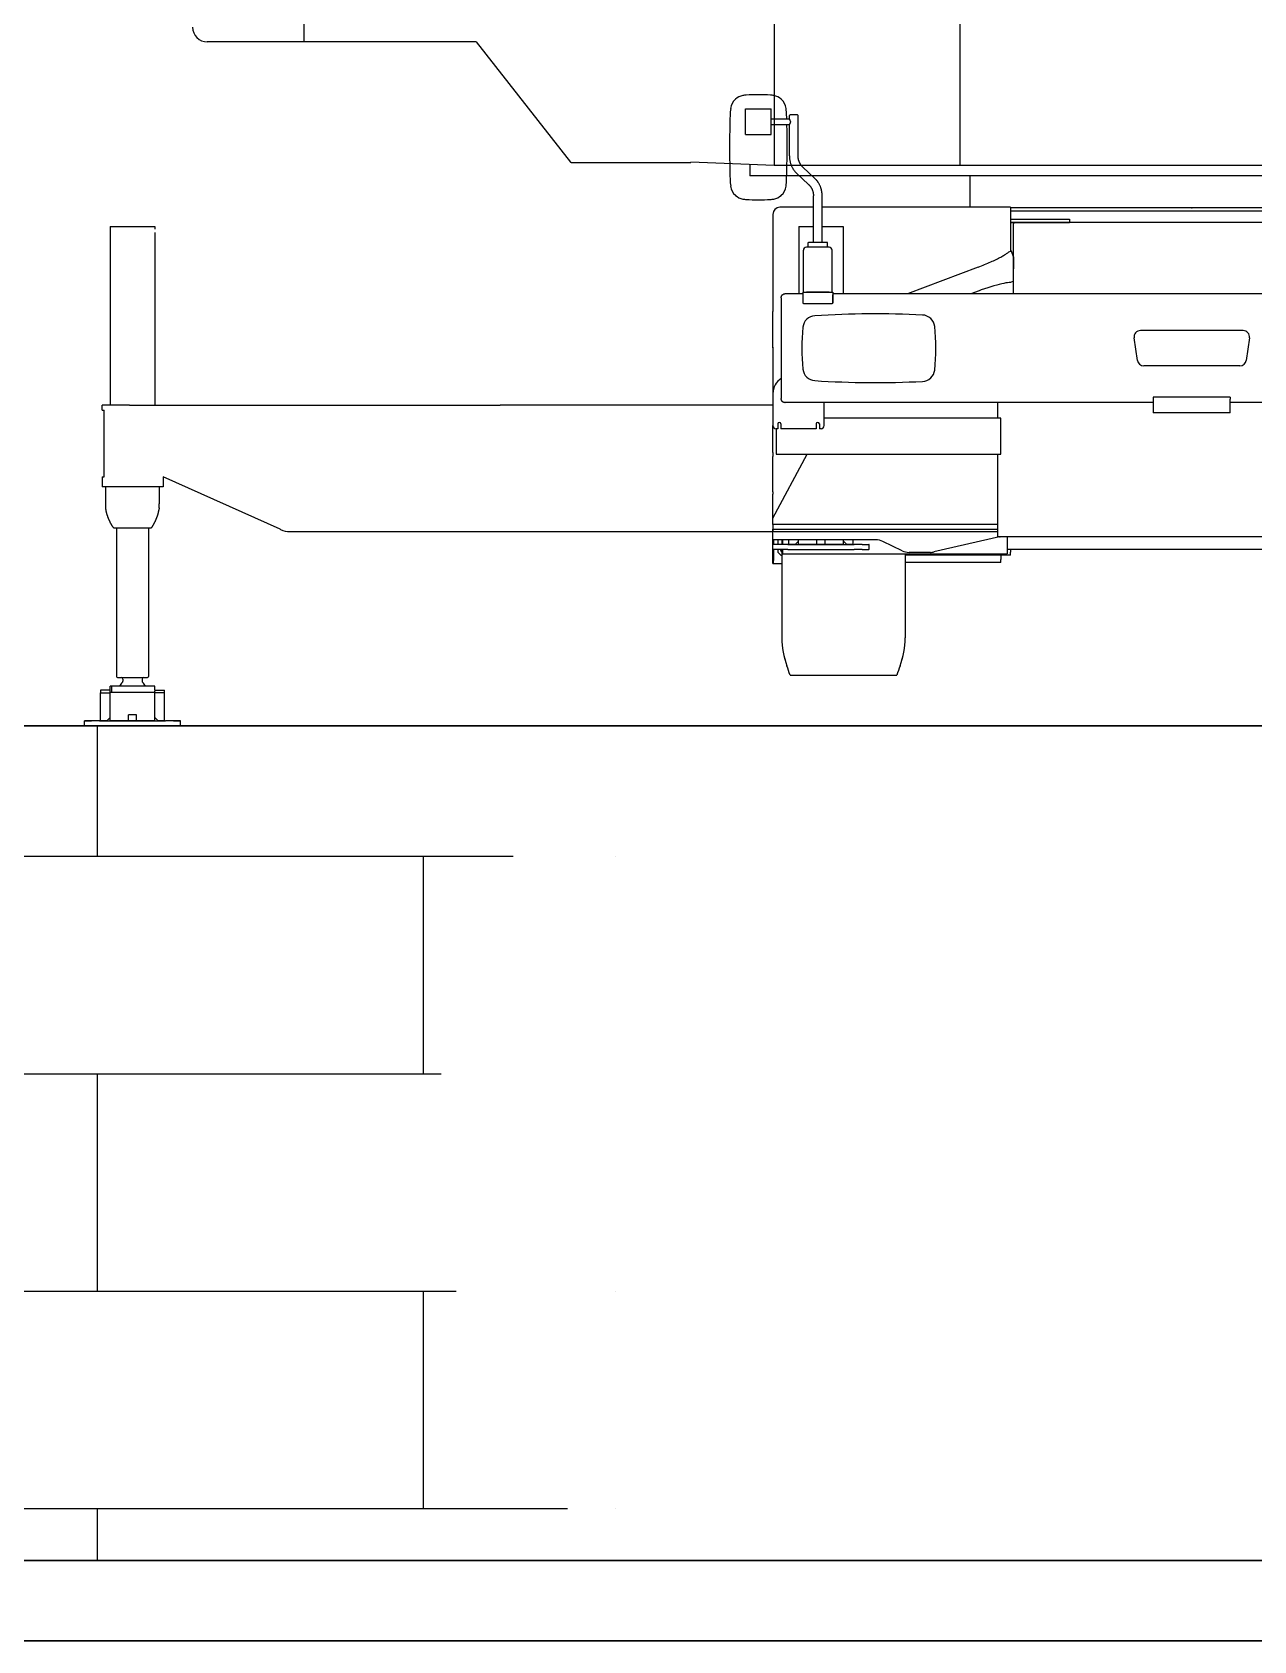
# Model space of a CAD drawing. Header units: millimetres. Extents: x -2078669 to -1085629, y -5987148 to 310365.
# Drawn here: x -1605156 to -1595641, y -3559525 to -3546997 of the extents above; entities that cross this region are included whole.
import ezdxf

# ---------------------------------------------------------------- set-up
doc = ezdxf.new("R2010")
doc.units = ezdxf.units.MM
doc.header["$LTSCALE"] = 500
doc.header["$PDSIZE"] = 300
doc.layers.add('D-BYP-STRA', color=1, linetype='Continuous', lineweight=25)
doc.layers.add('D-BYP-STRB', color=5, linetype='Continuous', lineweight=25)

# ---------------------------------------------------------------- blocks, each defined once
blk = doc.blocks.new('A$Cb352d05c')
at = {"layer": 'D-BYP-STRB'}
for p, q in [((683.4, 3050.3), (683.4, 2130.3)), ((2727.1, 2368.5), (2727.1, 1745.5)), ((2149.4, 2200.3), (2149.4, 1745.3)), ((1220.2, 2130.5), (383.1, 2130.5)), ((1220.2, 2130.5), (1514.6, 1756.3)), ((2059.8, 1842.5), (2059.8, 1922.5)), ((2059.8, 1922.5), (2139.8, 1922.5)), ((2139.8, 1842.5), (2139.8, 1922.5)), ((2139.8, 1891.4), (2196.4, 1891.4)), ((2139.8, 1873.6), (2196.4, 1873.6)), ((2196.4, 1775.7), (2196.4, 1873.6)), ((2223.6, 1775.7), (2223.6, 1901.5)), ((2059.8, 1842.5), (2139.8, 1842.5)), ((1516.5, 1755.4), (1889.6, 1755.4)), ((2149.4, 1745.3), (1889.4, 1755.7)), ((2073.1, 1748.4), (2073.1, 1713.5)), ((4210.1, 1713.5), (2073.1, 1713.5)), ((4297, 1745.3), (2149.4, 1745.3)), ((2256.5, 1686.5), (2219.9, 1720.6)), ((2275.1, 1706.4), (2238.5, 1740.5)), ((2759.6, 1615.5), (2759.6, 1713.5)), ((2271.4, 1615.5), (2167, 1615.5)), ((2271.4, 1506), (2271.4, 1651.3)), ((2298.6, 1506), (2298.6, 1651.3)), ((2885, 1615.5), (2298.6, 1615.5)), ((2885, 1615.5), (2885, 1510.5)), ((4015, 1613.5), (2885, 1613.5)), ((80.5, 1556), (116.7, 1556)), ((80.5, 1556), (80.5, 999.5)), ((116.7, 1556), (219.5, 1556)), ((2145, 1593.5), (2145, 1490.5)), ((2225.5, 1556), (2261.7, 1556)), ((2225.5, 1556), (2225.5, 1346)), ((2298.6, 1556), (2364.5, 1556)), ((4015, 1603.5), (2885, 1603.5)), ((2885, 1578.5), (3068.8, 1578.5)), ((2885, 1568.5), (3068.8, 1568.5)), ((3430, 1603.5), (2888.8, 1603.5)), ((3409.5, 1568.5), (2895, 1568.5)), ((2895, 1357.5), (2895, 1564)), ((3831.2, 1568.5), (3068.8, 1568.5)), ((219.5, 1537), (219.5, 999.5)), ((2285, 1506), (2256, 1506)), ((2314, 1506), (2285, 1506)), ((2364.5, 1537), (2364.5, 1346)), ((2885, 1510.5), (2885, 1477.6)), ((2145, 1490.5), (2145, 1396.7)), ((2240, 1361.5), (2240, 1481.5)), ((2320, 1491.5), (2250, 1491.5)), ((2330, 1361.5), (2330, 1481.5)), ((2894.8, 1461.1), (2895, 1423.4)), ((2784.4, 1429), (2564.3, 1346)), ((2145, 1396.7), (2145, 1290.5)), ((2787.6, 1355.5), (2761.8, 1346)), ((2171.1, 1333.3), (2171.1, 1197.5)), ((2227, 1346), (2183.1, 1346)), ((2238, 1351.5), (2238, 1317.3)), ((2250, 1351.5), (2320, 1351.5)), ((2320, 1351.5), (2250, 1351.5)), ((2320, 1351.5), (2250, 1351.5)), ((2250, 1315.4), (2320, 1315.4)), ((2332, 1351.5), (2332, 1317.3)), ((4568, 1346), (2332, 1346)), ((2332, 1317.3), (2332, 1342.5)), ((2145, 1178), (2145, 1290.5)), ((3280.5, 1138.6), (3270.3, 1208.6)), ((3609.9, 1231.5), (3290.1, 1231.5)), ((3629.7, 1208.6), (3619.5, 1138.6)), ((2145, 1179.7), (2145, 1139.5)), ((2171.1, 1197.3), (2171.1, 1019.7)), ((2145, 1126.5), (2145, 1035.6)), ((3599.7, 1121.5), (3300.3, 1121.5)), ((2145, 1035.5), (2145, 935.5)), ((2227, 1007), (2183.1, 1007)), ((3330, 1007), (2227, 1007)), ((2305, 935.5), (2305, 1007)), ((2845, 1007), (2845, 958.5)), ((3570, 1023.8), (3330, 1023.8)), ((3330, 1017.8), (3330, 974.9)), ((3570, 974.9), (3570, 1017.8)), ((4673, 1007), (3570, 1007)), ((141, 999.5), (55, 999.5)), ((62, 775.5), (62, 983.5)), ((141, 999.5), (1295, 999.5)), ((2145, 999.5), (1295, 999.5)), ((2855, 958.5), (2305, 958.5)), ((2855, 846.5), (2855, 958.5)), ((3570, 974.9), (3330, 974.9)), ((2145, 851.5), (2145, 935.4)), ((2155, 925.5), (2155, 846.5)), ((2280, 925.5), (2170, 925.5)), ((2145, 647.5), (2251.5, 846.5)), ((2145, 729.5), (2145, 829.5)), ((2155, 846.5), (2855, 846.5)), ((2845, 846.5), (2845, 589.5)), ((55.1, 775.5), (55.1, 754)), ((55.1, 775.5), (55.1, 754)), ((245.1, 775.5), (245.1, 754)), ((609.6, 612.5), (245.1, 775.5)), ((245.1, 775.5), (245.1, 754)), ((75.1, 745), (55.1, 745)), ((66.1, 745), (66.1, 692)), ((225.1, 745), (75.1, 745)), ((245.1, 745), (225.1, 745)), ((234.1, 692), (234.1, 745)), ((2145, 647.5), (2145, 721.5)), ((94, 617), (206.1, 617)), ((100, 617), (100, 154)), ((200, 617), (200, 154)), ((640.6, 605.5), (2145, 605.5)), ((2145, 627.5), (2145, 647.5)), ((2845, 627.5), (2145, 627.5)), ((2845, 627.5), (2145, 627.5)), ((2145, 612.5), (2845, 612.5)), ((2145, 579.5), (2145, 608.5)), ((2148, 605.5), (2845, 605.5)), ((2465.6, 579.5), (2145, 579.5)), ((2167.1, 565.5), (2146.3, 565.5)), ((2191.9, 565.5), (2167.1, 565.5)), ((2191.9, 565.5), (2398.1, 565.5)), ((2215, 565.5), (2195, 565.5)), ((2282.5, 565.5), (2225, 565.5)), ((2307.5, 565.5), (2282.5, 565.5)), ((2328.6, 565.5), (2307.5, 565.5)), ((2365, 565.5), (2328.6, 565.5)), ((2395, 565.5), (2375, 565.5)), ((2422.9, 565.5), (2398.1, 565.5)), ((2422.9, 565.5), (2443.7, 565.5)), ((2547.7, 545.4), (2487.3, 574.6)), ((2851.4, 588.8), (2647, 541.8)), ((2845, 589.5), (4037.4, 589.5)), ((2875, 589.5), (2875, 536.5)), ((2145, 515.5), (2145, 549.5)), ((2167.1, 549.5), (2146.3, 549.5)), ((2147, 549.5), (2147, 515.5)), ((2149, 505.5), (2173, 505.5)), ((2191.9, 549.5), (2167.1, 549.5)), ((2173, 549.5), (2173, 274.6)), ((2173, 541.4), (2173, 274.6)), ((2175, 536.5), (2875, 536.5)), ((2191.9, 549.5), (2398.1, 549.5)), ((2422.9, 549.5), (2398.1, 549.5)), ((2422.9, 549.5), (2443.7, 549.5)), ((2557, 536.5), (2557, 274.6)), ((2557, 536.5), (2557, 274.6)), ((2557, 536.5), (2557, 274.8)), ((2557, 536.5), (2557, 274.6)), ((2557, 531.4), (2557, 274.3)), ((2557, 531.4), (2557, 276.2)), ((2557, 531.4), (2557, 274.3)), ((2557, 531.4), (2557, 274.3)), ((2885, 531.4), (2557, 531.4)), ((2853.4, 508.5), (2557, 508.5)), ((2635.8, 540.5), (2569.4, 540.5)), ((2875, 550.1), (4025, 550.1)), ((103, 151), (191.2, 151)), ((2198.6, 158.5), (2531.4, 158.5)), ((80, 111.5), (50, 111.5)), ((50, 16), (50, 102.8)), ((50, 102.8), (80, 102.8)), ((50, 16), (50, 102.8)), ((80, 16), (80, 103.9)), ((80, 16), (80, 103.9)), ((80, 26), (80, 102.8)), ((80, 26), (80, 102.8)), ((220, 123.5), (84.4, 123.5)), ((220, 104), (84.4, 104)), ((215.6, 123.5), (190.6, 123.5)), ((220, 111.5), (250, 111.5)), ((220, 26), (220, 102.8)), ((250, 102.8), (220, 102.8)), ((250, 16), (250, 102.8)), ((250, 16), (250, 102.8)), ((80, 16), (80, 56.1)), ((80, 26), (80, 56.1)), ((220, 26), (220, 56.1)), ((22.1, 16), (1.3, 16)), ((1.3, 16), (22.1, 16)), ((22.1, 0), (1.3, 0)), ((1.3, 0), (22.1, 0)), ((1.3, 0), (22.1, 0)), ((46.9, 16), (22.1, 16)), ((46.9, 16), (22.1, 16)), ((46.9, 0), (22.1, 0)), ((46.9, 0), (22.1, 0)), ((46.9, 16), (253.1, 16)), ((46.9, 16), (253.1, 16)), ((46.9, 0), (253.1, 0)), ((46.9, 0), (253.1, 0)), ((70, 16), (50, 16)), ((70, 16), (50, 16)), ((137.5, 16), (80, 16)), ((137.5, 16), (80, 16)), ((162.5, 35), (137.5, 35)), ((162.5, 35), (137.5, 35)), ((162.5, 16), (137.5, 16)), ((162.5, 16), (137.5, 16)), ((183.6, 16), (162.5, 16)), ((183.6, 16), (162.5, 16)), ((220, 16), (183.6, 16)), ((220, 16), (183.6, 16)), ((250, 16), (230, 16)), ((250, 16), (230, 16)), ((277.9, 16), (253.1, 16)), ((277.9, 16), (253.1, 16)), ((277.9, 0), (253.1, 0)), ((277.9, 0), (253.1, 0)), ((277.9, 16), (298.7, 16)), ((298.7, 16), (277.9, 16)), ((277.9, 0), (298.7, 0)), ((298.7, 0), (277.9, 0))]:
    blk.add_line(p, q, dxfattribs=at)
at = {"layer": 'D-BYP-STRB', "ltscale": 0.002866}
blk.add_line((2028.3, 1952.2), (2028.4, 1952.3), dxfattribs=at)
at = {"layer": 'D-BYP-STRB', "ltscale": 0.252499}
blk.add_line((2196.4, 1891.4), (2196.4, 1901.5), dxfattribs=at)
at = {"layer": 'D-BYP-STRB', "ltscale": 0.290002}
blk.add_line((2210, 1903.5), (2198.4, 1903.5), dxfattribs=at)
at = {"layer": 'D-BYP-STRB', "ltscale": 0.289999}
blk.add_line((2221.6, 1903.5), (2210, 1903.5), dxfattribs=at)
at = {"layer": 'D-BYP-STRB', "ltscale": 0.002841}
blk.add_line((2028.3, 1652.8), (2028.4, 1652.7), dxfattribs=at)
at = {"layer": 'D-BYP-STRB', "ltscale": 0.002858}
blk.add_line((2171.2, 1652.7), (2171.3, 1652.8), dxfattribs=at)
at = {"layer": 'D-BYP-STRB', "ltscale": 3.4e-05}
blk.add_line((2840, 1615.5), (2840, 1615.5), dxfattribs=at)
at = {"layer": 'D-BYP-STRB', "ltscale": 0.225}
for p, q in [((219.5, 1556), (219.5, 1547)), ((2364.5, 1556), (2364.5, 1547)), ((55.1, 754), (55.1, 745)), ((245.1, 754), (245.1, 745))]:
    blk.add_line(p, q, dxfattribs=at)
at = {"layer": 'D-BYP-STRB', "ltscale": 0.243002}
blk.add_line((2261.7, 1556), (2271.4, 1556), dxfattribs=at)
at = {"layer": 'D-BYP-STRB', "ltscale": 0.008569}
blk.add_line((2885.3, 1568.5), (2885, 1568.5), dxfattribs=at)
at = {"layer": 'D-BYP-STRB', "ltscale": 0.241457}
blk.add_line((2895, 1568.5), (2885.3, 1568.5), dxfattribs=at)
at = {"layer": 'D-BYP-STRB', "ltscale": 0.100021}
blk.add_line((2895, 1568.5), (2895, 1564.5), dxfattribs=at)
at = {"layer": 'D-BYP-STRB', "ltscale": 0.011261}
blk.add_line((2895, 1564.5), (2895, 1564), dxfattribs=at)
at = {"layer": 'D-BYP-STRB', "ltscale": 0.25}
for p, q in [((3068.8, 1578.5), (3068.8, 1568.5)), ((2240, 1351.5), (2240, 1361.5)), ((2330, 1351.5), (2330, 1361.5)), ((2240, 1351.5), (2250, 1351.5)), ((2240, 1351.5), (2250, 1351.5)), ((2320, 1351.5), (2330, 1351.5)), ((2320, 1351.5), (2330, 1351.5)), ((2365, 565.5), (2365, 575.5)), ((2145, 505.5), (2145, 515.5)), ((2147, 505.5), (2147, 515.5)), ((2855, 508.5), (2855, 518.5)), ((2885, 531.4), (2885, 541.4)), ((220, 16), (220, 26)), ((220, 16), (220, 26))]:
    blk.add_line(p, q, dxfattribs=at)
at = {"layer": 'D-BYP-STRB', "ltscale": 0.3375}
for p, q in [((2255, 1491.5), (2255, 1505)), ((2315, 1491.5), (2315, 1505))]:
    blk.add_line(p, q, dxfattribs=at)
at = {"layer": 'D-BYP-STRB', "ltscale": 0.249596}
blk.add_line((2888.2, 1478.7), (2878.8, 1475.3), dxfattribs=at)
at = {"layer": 'D-BYP-STRB', "ltscale": 0.469077}
blk.add_line((2894.8, 1461.1), (2888.2, 1478.7), dxfattribs=at)
at = {"layer": 'D-BYP-STRB', "ltscale": 0.001913}
blk.add_line((2894.9, 1432.4), (2895, 1432.3), dxfattribs=at)
at = {"layer": 'D-BYP-STRB', "ltscale": 0.254144}
blk.add_line((2895, 1385.1), (2885.4, 1381.7), dxfattribs=at)
at = {"layer": 'D-BYP-STRB', "ltscale": 0.197272}
blk.add_line((2895, 1349.6), (2895, 1357.5), dxfattribs=at)
at = {"layer": 'D-BYP-STRB', "ltscale": 0.274997}
blk.add_line((2238, 1346), (2227, 1346), dxfattribs=at)
at = {"layer": 'D-BYP-STRB', "ltscale": 0.3}
for p, q in [((2238, 1351.5), (2250, 1351.5)), ((2320, 1351.5), (2332, 1351.5)), ((2145, 851.5), (2145, 839.5)), ((220, 111.5), (220, 123.5))]:
    blk.add_line(p, q, dxfattribs=at)
at = {"layer": 'D-BYP-STRB', "ltscale": 0.090649}
blk.add_line((2895, 1346), (2895, 1349.6), dxfattribs=at)
at = {"layer": 'D-BYP-STRB', "ltscale": 0.090646}
blk.add_line((2895, 1346), (2895, 1349.6), dxfattribs=at)
at = {"layer": 'D-BYP-STRB', "ltscale": 0.325}
blk.add_line((2145, 1139.5), (2145, 1126.5), dxfattribs=at)
at = {"layer": 'D-BYP-STRB', "ltscale": 0.037915}
blk.add_line((2305, 1005.5), (2305, 1007), dxfattribs=at)
at = {"layer": 'D-BYP-STRB', "ltscale": 0.15}
for p, q in [((3330, 1023.8), (3330, 1017.8)), ((3570, 1023.8), (3570, 1017.8))]:
    blk.add_line(p, q, dxfattribs=at)
at = {"layer": 'D-BYP-STRB', "ltscale": 0.032132}
blk.add_line((3570, 1020.8), (3570, 1019.5), dxfattribs=at)
at = {"layer": 'D-BYP-STRB', "ltscale": 0.4}
for p, q in [((55, 983.5), (55, 999.5)), ((2145, 549.5), (2145, 565.5)), ((2445, 549.5), (2445, 565.5)), ((0, 0), (0, 16)), ((0, 0), (0, 16)), ((0, 0), (0, 16)), ((300, 0), (300, 16)), ((300, 0), (300, 16))]:
    blk.add_line(p, q, dxfattribs=at)
at = {"layer": 'D-BYP-STRB', "ltscale": 0.175}
blk.add_line((55, 983.5), (62, 983.5), dxfattribs=at)
at = {"layer": 'D-BYP-STRB', "ltscale": 0.125}
for p, q in [((2160, 925.5), (2155, 925.5)), ((2295, 925.5), (2290, 925.5))]:
    blk.add_line(p, q, dxfattribs=at)
at = {"layer": 'D-BYP-STRB', "ltscale": 0.375}
for p, q in [((2160, 940.5), (2160, 925.5)), ((2170, 940.5), (2170, 925.5)), ((2280, 940.5), (2280, 925.5)), ((2290, 940.5), (2290, 925.5)), ((2145, 627.5), (2145, 612.5))]:
    blk.add_line(p, q, dxfattribs=at)
at = {"layer": 'D-BYP-STRB', "ltscale": 0.249994}
blk.add_line((2145, 829.5), (2145, 839.5), dxfattribs=at)
at = {"layer": 'D-BYP-STRB', "ltscale": 0.172931}
blk.add_line((55.1, 775.5), (62, 775.5), dxfattribs=at)
at = {"layer": 'D-BYP-STRB', "ltscale": 0.2}
blk.add_line((2145, 729.5), (2145, 721.5), dxfattribs=at)
at = {"layer": 'D-BYP-STRB', "ltscale": 0.01438}
blk.add_line((66.1, 692), (66.7, 692), dxfattribs=at)
at = {"layer": 'D-BYP-STRB', "ltscale": 0.00661}
for p, q in [((66.7, 692), (66.9, 692)), ((233.2, 692), (233.5, 692))]:
    blk.add_line(p, q, dxfattribs=at)
at = {"layer": 'D-BYP-STRB', "ltscale": 0.324512}
for p, q in [((66.9, 679), (66.9, 692)), ((233.2, 679), (233.2, 692))]:
    blk.add_line(p, q, dxfattribs=at)
at = {"layer": 'D-BYP-STRB', "ltscale": 0.014374}
blk.add_line((233.5, 692), (234.1, 692), dxfattribs=at)
at = {"layer": 'D-BYP-STRB', "ltscale": 0.044635}
blk.add_line((609.6, 612.5), (611.3, 611.8), dxfattribs=at)
at = {"layer": 'D-BYP-STRB', "ltscale": 0.1}
for p, q in [((2145, 608.5), (2145, 612.5)), ((2225, 575.5), (2225, 579.5)), ((2365, 575.5), (2365, 579.5))]:
    blk.add_line(p, q, dxfattribs=at)
at = {"layer": 'D-BYP-STRB', "ltscale": 0.106066}
blk.add_line((2145, 608.5), (2148, 605.5), dxfattribs=at)
at = {"layer": 'D-BYP-STRB', "ltscale": 0.349963}
blk.add_line((2145, 565.5), (2145, 579.5), dxfattribs=at)
at = {"layer": 'D-BYP-STRB', "ltscale": 0.031985}
for p, q in [((2146.3, 565.5), (2145, 565.5)), ((2445, 565.5), (2443.7, 565.5)), ((2146.3, 549.5), (2145, 549.5)), ((2445, 549.5), (2443.7, 549.5))]:
    blk.add_line(p, q, dxfattribs=at)
at = {"layer": 'D-BYP-STRB', "ltscale": 0.35}
for p, q in [((2147, 579.5), (2147, 565.5)), ((2173, 579.5), (2173, 565.5)), ((2173, 579.5), (2173, 565.5)), ((2175, 579.5), (2175, 565.5)), ((2195, 565.5), (2195, 579.5)), ((2225, 565.5), (2225, 579.5)), ((2282.5, 565.5), (2282.5, 579.5)), ((2307.5, 565.5), (2307.5, 579.5)), ((2395, 565.5), (2395, 579.5))]:
    blk.add_line(p, q, dxfattribs=at)
at = {"layer": 'D-BYP-STRB', "ltscale": 0.350006}
blk.add_line((2160, 579.5), (2160, 565.5), dxfattribs=at)
at = {"layer": 'D-BYP-STRB', "ltscale": 0.353553}
for p, q in [((2225, 575.5), (2215, 565.5)), ((2365, 575.5), (2375, 565.5)), ((2170, 531.4), (2160, 541.4)), ((80, 26), (70, 16)), ((80, 26), (70, 16)), ((220, 26), (230, 16)), ((220, 26), (230, 16))]:
    blk.add_line(p, q, dxfattribs=at)
at = {"layer": 'D-BYP-STRB', "ltscale": 0.05}
for p, q in [((2145, 505.5), (2147, 505.5)), ((2147, 505.5), (2149, 505.5))]:
    blk.add_line(p, q, dxfattribs=at)
at = {"layer": 'D-BYP-STRB', "ltscale": 0.2021}
blk.add_line((2160, 549.5), (2160, 541.4), dxfattribs=at)
at = {"layer": 'D-BYP-STRB', "ltscale": 0.077136}
blk.add_line((2170, 546.4), (2170, 549.5), dxfattribs=at)
at = {"layer": 'D-BYP-STRB', "ltscale": 0.074994}
blk.add_line((2170, 531.4), (2173, 531.4), dxfattribs=at)
at = {"layer": 'D-BYP-STRB', "ltscale": 0.202637}
blk.add_line((2173, 549.5), (2173, 541.4), dxfattribs=at)
at = {"layer": 'D-BYP-STRB', "ltscale": 0.324988}
blk.add_line((2175, 549.5), (2175, 536.5), dxfattribs=at)
at = {"layer": 'D-BYP-STRB', "ltscale": 0.039999}
blk.add_line((2855, 508.5), (2853.4, 508.5), dxfattribs=at)
at = {"layer": 'D-BYP-STRB', "ltscale": 0.322827}
blk.add_line((2855, 531.4), (2855, 518.5), dxfattribs=at)
at = {"layer": 'D-BYP-STRB', "ltscale": 0.217126}
blk.add_line((2885, 550.1), (2885, 541.4), dxfattribs=at)
at = {"layer": 'D-BYP-STRB', "ltscale": 0.027814}
blk.add_line((2557, 275.4), (2557, 274.3), dxfattribs=at)
at = {"layer": 'D-BYP-STRB', "ltscale": 0.143842}
blk.add_line((191.2, 151), (197, 151), dxfattribs=at)
at = {"layer": 'D-BYP-STRB', "ltscale": 0.079956}
for p, q in [((50, 111.5), (50, 108.3)), ((50, 111.5), (50, 108.3)), ((80, 108.3), (80, 111.5)), ((220, 111.5), (220, 108.3)), ((250, 108.3), (250, 111.5)), ((250, 108.3), (250, 111.5))]:
    blk.add_line(p, q, dxfattribs=at)
at = {"layer": 'D-BYP-STRB', "ltscale": 0.42099}
for p, q in [((66.8, 111.5), (50, 111.5)), ((50, 102.8), (66.8, 102.8)), ((233.2, 111.5), (250, 111.5)), ((250, 102.8), (233.2, 102.8))]:
    blk.add_line(p, q, dxfattribs=at)
at = {"layer": 'D-BYP-STRB', "ltscale": 0.137683}
for p, q in [((50, 108.3), (50, 102.8)), ((50, 108.3), (50, 102.8)), ((80, 102.8), (80, 108.3)), ((220, 102.8), (220, 108.3)), ((250, 102.8), (250, 108.3)), ((250, 102.8), (250, 108.3))]:
    blk.add_line(p, q, dxfattribs=at)
at = {"layer": 'D-BYP-STRB', "ltscale": 0.101306}
for p, q in [((84.1, 123.5), (80, 123.5)), ((84.1, 104), (80, 104))]:
    blk.add_line(p, q, dxfattribs=at)
at = {"layer": 'D-BYP-STRB', "ltscale": 0.4875}
for p, q in [((80, 104), (80, 123.5)), ((84.1, 123.5), (84.1, 104)), ((84.4, 123.5), (84.4, 104))]:
    blk.add_line(p, q, dxfattribs=at)
at = {"layer": 'D-BYP-STRB', "ltscale": 0.003539}
for p, q in [((80.1, 104), (80, 103.9)), ((80.1, 104), (80, 103.9)), ((80.1, 104), (80, 103.9)), ((219.9, 104), (220, 103.9))]:
    blk.add_line(p, q, dxfattribs=at)
at = {"layer": 'D-BYP-STRB', "ltscale": 0.189996}
for p, q in [((90.2, 123.5), (82.6, 123.5)), ((100.9, 123.5), (93.3, 123.5)), ((178.1, 123.5), (170.5, 123.5)), ((217.4, 123.5), (209.8, 123.5))]:
    blk.add_line(p, q, dxfattribs=at)
at = {"layer": 'D-BYP-STRB', "ltscale": 0.229968}
blk.add_line((93.3, 123.5), (84.1, 123.5), dxfattribs=at)
at = {"layer": 'D-BYP-STRB', "ltscale": 0.008551}
blk.add_line((84.1, 104), (84.4, 104), dxfattribs=at)
at = {"layer": 'D-BYP-STRB', "ltscale": 0.10556}
blk.add_line((94.5, 123.5), (90.2, 123.5), dxfattribs=at)
at = {"layer": 'D-BYP-STRB', "ltscale": 0.190002}
for p, q in [((108.5, 123.5), (100.9, 123.5)), ((170.5, 123.5), (162.9, 123.5)), ((209.8, 123.5), (202.2, 123.5))]:
    blk.add_line(p, q, dxfattribs=at)
at = {"layer": 'D-BYP-STRB', "ltscale": 0.045105}
blk.add_line((110.3, 123.5), (108.5, 123.5), dxfattribs=at)
at = {"layer": 'D-BYP-STRB', "ltscale": 0.00697}
blk.add_line((109.4, 123.5), (109.2, 123.5), dxfattribs=at)
at = {"layer": 'D-BYP-STRB', "ltscale": 0.157324}
for p, q in [((120, 146), (120, 139.7)), ((180, 146), (180, 139.7))]:
    blk.add_line(p, q, dxfattribs=at)
at = {"layer": 'D-BYP-STRB', "ltscale": 0.031982}
for p, q in [((1.3, 16), (0, 16)), ((1.3, 16), (0, 16)), ((1.3, 0), (0, 0)), ((1.3, 0), (0, 0)), ((1.3, 0), (0, 0)), ((300, 16), (298.7, 16)), ((300, 16), (298.7, 16)), ((300, 0), (298.7, 0)), ((300, 0), (298.7, 0))]:
    blk.add_line(p, q, dxfattribs=at)
at = {"layer": 'D-BYP-STRB', "ltscale": 0.475}
for p, q in [((137.5, 16), (137.5, 35)), ((137.5, 16), (137.5, 35)), ((162.5, 16), (162.5, 35)), ((162.5, 16), (162.5, 35))]:
    blk.add_line(p, q, dxfattribs=at)
at = {"layer": 'D-BYP-STRB'}
for points in [[(2199.7, 1882.5), (2199.7, 1882.9), (2199.7, 1883.4), (2199.6, 1883.8), (2199.6, 1884.2), (2199.5, 1884.7), (2199.4, 1885.1), (2199.3, 1885.5), (2199.2, 1885.9), (2199.1, 1886.2), (2198.9, 1886.6), (2198.8, 1887), (2198.6, 1887.3), (2198.5, 1887.7), (2198.3, 1888), (2198.2, 1888.3), (2198, 1888.6), (2197.9, 1888.9), (2197.7, 1889.2), (2197.6, 1889.5), (2197.5, 1889.7), (2197.3, 1889.9), (2197.2, 1890.2), (2197.1, 1890.4), (2196.9, 1890.6), (2196.8, 1890.7), (2196.7, 1890.9), (2196.7, 1891), (2196.6, 1891.1), (2196.5, 1891.2), (2196.5, 1891.3), (2196.4, 1891.4), (2196.4, 1891.4), (2196.4, 1891.4)], [(2199.7, 1882.5), (2199.7, 1882.1), (2199.7, 1881.6), (2199.6, 1881.2), (2199.6, 1880.8), (2199.5, 1880.3), (2199.4, 1879.9), (2199.3, 1879.5), (2199.2, 1879.1), (2199.1, 1878.8), (2198.9, 1878.4), (2198.8, 1878), (2198.6, 1877.7), (2198.5, 1877.3), (2198.3, 1877), (2198.2, 1876.7), (2198, 1876.4), (2197.9, 1876.1), (2197.7, 1875.8), (2197.6, 1875.5), (2197.5, 1875.3), (2197.3, 1875.1), (2197.2, 1874.8), (2197.1, 1874.6), (2196.9, 1874.4), (2196.8, 1874.3), (2196.7, 1874.1), (2196.7, 1874), (2196.6, 1873.9), (2196.5, 1873.8), (2196.5, 1873.7), (2196.4, 1873.6), (2196.4, 1873.6), (2196.4, 1873.6)], [(2196.4, 1775.7), (2196.5, 1772.1), (2196.7, 1768.6), (2197.1, 1765.1), (2197.4, 1763.4), (2197.7, 1761.7), (2198, 1759.9), (2198.4, 1758.2), (2198.8, 1756.5), (2199.3, 1754.8), (2199.8, 1753.2), (2200.3, 1751.5), (2200.9, 1749.8), (2201.5, 1748.2), (2202.1, 1746.6), (2202.8, 1745), (2203.5, 1743.4), (2204.2, 1741.8), (2205, 1740.3), (2205.8, 1738.8), (2206.7, 1737.3), (2207.6, 1735.8), (2208.5, 1734.3), (2209.4, 1732.9), (2210.4, 1731.5), (2211.4, 1730.1), (2212.5, 1728.8), (2213.5, 1727.4), (2214.6, 1726.1), (2215.8, 1724.8), (2216.9, 1723.6), (2218.1, 1722.4), (2219.9, 1720.6)], [(2238.5, 1740.5), (2237.8, 1741.2), (2237.1, 1741.8), (2236.5, 1742.5), (2235.8, 1743.2), (2235.2, 1743.9), (2234.6, 1744.7), (2234, 1745.4), (2233.4, 1746.2), (2232.8, 1746.9), (2232.3, 1747.6), (2231.9, 1748.3), (2231.4, 1749), (2230.9, 1749.7), (2230.5, 1750.5), (2230.1, 1751.2), (2229.6, 1751.9), (2229.2, 1752.7), (2228.8, 1753.6), (2228.4, 1754.5), (2227.9, 1755.3), (2227.5, 1756.2), (2227.2, 1757.2), (2226.8, 1758.1), (2226.5, 1759), (2226.1, 1759.9), (2225.8, 1760.9), (2225.6, 1761.8), (2225.3, 1762.8), (2225, 1763.8), (2224.8, 1764.7), (2224.6, 1765.7), (2224.4, 1766.7), (2224.3, 1767.7), (2224.1, 1768.7), (2224, 1769.7), (2223.9, 1770.7), (2223.8, 1771.7), (2223.7, 1772.7), (2223.7, 1773.7), (2223.6, 1774.7), (2223.6, 1775.7)], [(2298.6, 1651.3), (2298.5, 1654.9), (2298.3, 1658.4), (2297.9, 1661.9), (2297.6, 1663.6), (2297.3, 1665.3), (2297, 1667.1), (2296.6, 1668.8), (2296.2, 1670.5), (2295.7, 1672.2), (2295.3, 1673.8), (2294.7, 1675.5), (2294.2, 1677.1), (2293.6, 1678.8), (2292.9, 1680.4), (2292.2, 1682), (2291.5, 1683.6), (2290.8, 1685.2), (2290, 1686.7), (2289.2, 1688.2), (2288.3, 1689.7), (2287.4, 1691.2), (2286.5, 1692.7), (2285.6, 1694.1), (2284.6, 1695.5), (2283.6, 1696.9), (2282.5, 1698.2), (2281.5, 1699.6), (2280.4, 1700.9), (2279.2, 1702.2), (2278.1, 1703.4), (2276.9, 1704.6), (2275.1, 1706.4)], [(2256.5, 1686.5), (2257.3, 1685.7), (2258, 1685), (2258.8, 1684.2), (2259.5, 1683.4), (2260.2, 1682.6), (2260.9, 1681.8), (2261.5, 1680.9), (2262.2, 1680.1), (2262.8, 1679.3), (2263.4, 1678.3), (2264.1, 1677.3), (2264.7, 1676.2), (2265.3, 1675.2), (2265.9, 1674.1), (2266.4, 1673), (2267, 1671.9), (2267.5, 1670.8), (2267.9, 1669.6), (2268.4, 1668.5), (2268.8, 1667.3), (2269.2, 1666.1), (2269.5, 1664.9), (2269.8, 1663.7), (2270.1, 1662.5), (2270.4, 1661.3), (2270.6, 1660.1), (2270.8, 1658.8), (2271, 1657.6), (2271.1, 1656.3), (2271.3, 1655.1), (2271.3, 1653.8), (2271.4, 1652.6), (2271.4, 1651.3)], [(2255, 1505), (2255, 1505.3), (2255.1, 1505.5), (2255.3, 1505.7), (2255.5, 1505.9), (2255.7, 1505.9), (2256, 1506)], [(2784.4, 1429), (2789.6, 1430.9), (2794.7, 1432.9), (2799.8, 1434.9), (2804.8, 1437), (2809.7, 1439), (2814.5, 1441.1), (2819.2, 1443.1), (2823.9, 1445.2), (2828.3, 1447.2), (2832.7, 1449.2), (2836.8, 1451.2), (2840.9, 1453.1), (2844.7, 1455), (2848.4, 1456.9), (2851.9, 1458.7), (2855.2, 1460.5), (2858.3, 1462.2), (2861.3, 1463.9), (2864, 1465.5), (2866.6, 1467), (2869, 1468.5), (2871.2, 1469.9), (2873.3, 1471.3), (2875.2, 1472.6), (2876.8, 1473.8), (2878.4, 1475), (2878.8, 1475.3)], [(2885.4, 1381.7), (2881.3, 1381.2), (2876.5, 1380.6), (2871, 1379.7), (2864.8, 1378.5), (2858, 1377), (2850.5, 1375.2), (2842.4, 1373.1), (2833.6, 1370.6), (2824.4, 1367.9), (2814.7, 1364.8), (2804.7, 1361.5), (2794.4, 1357.9), (2787.6, 1355.5)], [(2171.1, 1333.3), (2171.1, 1333.6), (2171.1, 1333.8), (2171.1, 1334), (2171.1, 1334.2), (2171.1, 1334.4), (2171.1, 1334.5), (2171.1, 1334.7), (2171.1, 1334.9), (2171.2, 1335.1), (2171.2, 1335.3), (2171.2, 1335.5), (2171.3, 1335.8), (2171.3, 1336.1), (2171.4, 1336.4), (2171.5, 1336.8), (2171.5, 1337.1), (2171.6, 1337.3), (2171.7, 1337.5), (2171.7, 1337.7), (2171.8, 1337.9), (2171.9, 1338.1), (2171.9, 1338.3), (2172, 1338.5), (2172.1, 1338.7), (2172.2, 1338.9), (2172.2, 1339.1), (2172.3, 1339.3), (2172.4, 1339.5), (2172.5, 1339.6), (2172.6, 1339.8), (2172.7, 1340), (2172.8, 1340.2), (2172.9, 1340.4), (2173, 1340.6), (2173.1, 1340.8), (2173.3, 1341), (2173.4, 1341.1), (2173.5, 1341.3), (2173.6, 1341.5), (2173.8, 1341.7), (2173.9, 1341.9), (2174.1, 1342), (2174.2, 1342.2), (2174.3, 1342.4), (2174.5, 1342.5), (2174.7, 1342.7), (2174.8, 1342.9), (2175, 1343), (2175.2, 1343.2), (2175.3, 1343.3), (2175.5, 1343.5), (2175.7, 1343.6), (2175.9, 1343.8), (2176.1, 1343.9), (2176.3, 1344.1), (2176.5, 1344.2), (2176.7, 1344.3), (2176.9, 1344.5), (2177.1, 1344.6), (2177.3, 1344.7), (2177.5, 1344.8), (2177.7, 1344.9), (2177.9, 1345), (2178.2, 1345.1), (2178.4, 1345.2), (2178.6, 1345.3), (2178.9, 1345.4), (2179.1, 1345.5), (2179.3, 1345.6), (2179.6, 1345.6), (2179.8, 1345.7), (2180.1, 1345.7), (2180.3, 1345.8), (2180.6, 1345.8), (2180.8, 1345.9), (2181.1, 1345.9), (2181.4, 1345.9), (2181.6, 1346), (2181.9, 1346), (2182.1, 1346)], [(2238, 1317.3), (2238, 1317.2), (2238.1, 1317.1), (2238.4, 1316.8), (2239, 1316.5), (2240.1, 1316.2), (2241.8, 1315.9), (2244.2, 1315.6), (2247.2, 1315.4), (2250, 1315.4)], [(2320, 1315.4), (2321.7, 1315.4), (2323.4, 1315.5), (2325, 1315.6), (2326.5, 1315.7), (2327.8, 1315.8), (2328.9, 1316), (2329.8, 1316.2), (2330.6, 1316.4), (2331.1, 1316.6), (2331.5, 1316.7), (2331.7, 1316.9), (2331.9, 1317), (2332, 1317.2), (2332, 1317.3)], [(2182.1, 1007), (2181.9, 1007), (2181.6, 1007), (2181.4, 1007.1), (2181.1, 1007.1), (2180.8, 1007.1), (2180.6, 1007.2), (2180.3, 1007.2), (2180.1, 1007.3), (2179.8, 1007.3), (2179.6, 1007.4), (2179.3, 1007.4), (2179.1, 1007.5), (2178.9, 1007.6), (2178.6, 1007.7), (2178.4, 1007.8), (2178.2, 1007.9), (2177.9, 1008), (2177.7, 1008.1), (2177.5, 1008.2), (2177.3, 1008.3), (2177.1, 1008.4), (2176.9, 1008.5), (2176.7, 1008.7), (2176.5, 1008.8), (2176.3, 1008.9), (2176.1, 1009.1), (2175.9, 1009.2), (2175.7, 1009.4), (2175.5, 1009.5), (2175.3, 1009.7), (2175.2, 1009.8), (2175, 1010), (2174.8, 1010.1), (2174.7, 1010.3), (2174.5, 1010.5), (2174.3, 1010.6), (2174.2, 1010.8), (2174.1, 1011), (2173.9, 1011.1), (2173.8, 1011.3), (2173.6, 1011.5), (2173.5, 1011.7), (2173.4, 1011.9), (2173.3, 1012), (2173.1, 1012.2), (2173, 1012.4), (2172.9, 1012.6), (2172.8, 1012.8), (2172.7, 1013), (2172.6, 1013.2), (2172.5, 1013.4), (2172.4, 1013.5), (2172.3, 1013.7), (2172.2, 1013.9), (2172.2, 1014.1), (2172.1, 1014.3), (2172, 1014.5), (2171.9, 1014.7), (2171.9, 1014.9), (2171.8, 1015.1), (2171.7, 1015.3), (2171.7, 1015.5), (2171.6, 1015.7), (2171.5, 1015.9), (2171.5, 1016.2), (2171.4, 1016.6), (2171.3, 1016.9), (2171.3, 1017.2), (2171.2, 1017.5), (2171.2, 1017.7), (2171.2, 1017.9), (2171.1, 1018.1), (2171.1, 1018.3), (2171.1, 1018.4), (2171.1, 1018.6), (2171.1, 1018.8), (2171.1, 1019), (2171.1, 1019.2), (2171.1, 1019.4), (2171.1, 1019.7)], [(67.1, 675.8), (67.1, 675.9), (67.1, 676.1), (67.1, 676.2), (67, 676.3), (67, 676.5), (67, 676.6), (67, 676.7), (67, 676.9), (67, 677), (67, 677.2), (67, 677.3), (67, 677.5), (67, 677.6), (66.9, 677.8), (66.9, 677.9), (66.9, 678.1), (66.9, 678.2), (66.9, 678.4), (66.9, 678.5), (66.9, 678.7), (66.9, 678.9), (66.9, 679)], [(88.4, 620.5), (87.9, 621.3), (87.4, 622.1), (86.9, 623), (86.5, 623.8), (86, 624.6), (85.5, 625.4), (85.1, 626.1), (84.7, 626.9), (84.2, 627.7), (83.8, 628.4), (83.4, 629.1), (83.1, 629.8), (82.7, 630.5), (82.3, 631.3), (81.9, 632), (81.5, 632.7), (81.2, 633.4), (80.8, 634.1), (80.4, 634.9), (80.1, 635.6), (79.7, 636.4), (79.3, 637.2), (78.9, 638), (78.5, 638.8), (78.2, 639.6), (77.8, 640.4), (77.4, 641.3), (77, 642.1), (76.6, 643), (76.3, 643.8), (75.9, 644.6), (75.6, 645.5), (75.2, 646.3), (74.9, 647.2), (74.6, 648), (74.2, 648.9), (73.9, 649.7), (73.6, 650.5), (73.3, 651.4), (73, 652.2), (72.7, 653.1), (72.4, 653.9), (72.1, 654.8), (71.8, 655.6), (71.6, 656.4), (71.3, 657.3), (71, 658.1), (70.8, 659), (70.5, 659.8), (70.3, 660.7), (70.1, 661.5), (69.8, 662.3), (69.6, 663.2), (69.4, 664), (69.2, 664.9), (69, 665.7), (68.8, 666.6), (68.6, 667.4), (68.4, 668.2), (68.3, 669.1), (68.1, 669.9), (67.9, 670.8), (67.8, 671.6), (67.6, 672.5), (67.5, 673.3), (67.4, 674.1), (67.2, 675), (67.1, 675.8)], [(211.7, 620.5), (212.2, 621.3), (212.7, 622.1), (213.2, 623), (213.7, 623.8), (214.2, 624.6), (214.6, 625.4), (215.1, 626.1), (215.5, 626.9), (215.9, 627.7), (216.3, 628.4), (216.7, 629.1), (217.1, 629.8), (217.5, 630.5), (217.9, 631.3), (218.3, 632), (218.6, 632.7), (219, 633.4), (219.4, 634.1), (219.7, 634.9), (220.1, 635.6), (220.5, 636.4), (220.9, 637.2), (221.3, 638), (221.6, 638.8), (222, 639.6), (222.4, 640.4), (222.8, 641.3), (223.2, 642.1), (223.5, 643), (223.9, 643.8), (224.2, 644.6), (224.6, 645.5), (224.9, 646.3), (225.3, 647.2), (225.6, 648), (225.9, 648.9), (226.3, 649.7), (226.6, 650.5), (226.9, 651.4), (227.2, 652.2), (227.5, 653.1), (227.8, 653.9), (228.1, 654.8), (228.3, 655.6), (228.6, 656.4), (228.9, 657.3), (229.1, 658.1), (229.4, 659), (229.6, 659.8), (229.9, 660.7), (230.1, 661.5), (230.3, 662.3), (230.5, 663.2), (230.8, 664), (231, 664.9), (231.2, 665.7), (231.4, 666.6), (231.5, 667.4), (231.7, 668.2), (231.9, 669.1), (232.1, 669.9), (232.2, 670.8), (232.4, 671.6), (232.5, 672.5), (232.7, 673.3), (232.8, 674.1), (232.9, 675), (233.1, 675.8)], [(233.2, 679), (233.2, 678.9), (233.2, 678.7), (233.2, 678.5), (233.2, 678.4), (233.2, 678.2), (233.2, 678.1), (233.2, 677.9), (233.2, 677.8), (233.2, 677.6), (233.2, 677.5), (233.2, 677.3), (233.2, 677.2), (233.2, 677), (233.2, 676.9), (233.2, 676.7), (233.1, 676.6), (233.1, 676.5), (233.1, 676.3), (233.1, 676.2), (233.1, 676.1), (233.1, 675.9), (233.1, 675.8)], [(88.4, 620.5), (88.5, 620.3), (88.7, 620.1), (88.8, 620), (88.9, 619.8), (89, 619.7), (89.1, 619.5), (89.2, 619.4), (89.4, 619.2), (89.5, 619.1), (89.6, 618.9), (89.7, 618.8), (89.9, 618.7), (90, 618.6), (90.2, 618.4), (90.3, 618.3), (90.4, 618.2), (90.6, 618.1), (90.7, 618), (90.9, 617.9), (91, 617.8), (91.2, 617.7), (91.3, 617.7), (91.5, 617.6), (91.7, 617.5), (91.8, 617.4), (92, 617.4), (92.1, 617.3), (92.3, 617.3), (92.5, 617.2), (92.7, 617.2), (92.8, 617.1), (93, 617.1), (93.2, 617.1), (93.3, 617), (93.5, 617), (93.7, 617), (93.9, 617), (94, 617)], [(206.1, 617), (206.3, 617), (206.5, 617), (206.7, 617), (206.8, 617), (207, 617.1), (207.2, 617.1), (207.3, 617.1), (207.5, 617.2), (207.7, 617.2), (207.9, 617.3), (208, 617.3), (208.2, 617.4), (208.3, 617.4), (208.5, 617.5), (208.7, 617.6), (208.8, 617.7), (209, 617.7), (209.1, 617.8), (209.3, 617.9), (209.4, 618), (209.6, 618.1), (209.7, 618.2), (209.9, 618.3), (210, 618.4), (210.2, 618.6), (210.3, 618.7), (210.4, 618.8), (210.6, 618.9), (210.7, 619.1), (210.8, 619.2), (210.9, 619.4), (211.1, 619.5), (211.2, 619.7), (211.3, 619.8), (211.4, 620), (211.5, 620.1), (211.6, 620.3), (211.7, 620.5)]]:
    blk.add_lwpolyline(points, dxfattribs=at)
for centre, radius, start, end in [((383.1, 2176.5), 46, 180, 270), ((2059.8, 1917.8), 46.7, 100.5498, 132.3924), ((2067.6, 1876.5), 88.7, 93.4833, 100.5921), ((2099.8, 1357.5), 608.7, 86.4586, 93.5413), ((2132, 1876.5), 88.7, 79.4075, 86.5162), ((2139.8, 1917.8), 46.7, 47.6077, 79.4494), ((2220.4, 1895.9), 208.7, 172.3517, 178.1884), ((2059.8, 1917.8), 46.7, 132.533, 172.7514), ((2139.8, 1917.8), 46.7, 7.2477, 47.4659), ((1979.2, 1895.9), 208.7, 1.8115, 7.6482), ((5018.9, 1802.5), 3008.8, 178.0949, 181.9051), ((-819.3, 1802.5), 3008.8, 1.6931, 1.9051), ((-819.3, 1802.5), 3008.8, 358.0949, 1.3541), ((2198.4, 1901.5), 2, 90, 180), ((2221.6, 1901.5), 2, 0, 90), ((1516.5, 1757.8), 2.4, 218.1903, 270), ((2220.4, 1709.1), 208.7, 181.8114, 187.6481), ((2059.8, 1687.2), 46.7, 187.2476, 227.4662), ((2139.8, 1687.2), 46.7, 312.5349, 352.7529), ((1979.2, 1709.1), 208.7, 352.352, 358.1888), ((2059.8, 1687.2), 46.7, 227.6056, 259.4499), ((2067.6, 1728.5), 88.7, 259.4078, 266.5165), ((2099.8, 2247.5), 608.7, 266.4587, 273.5414), ((2132, 1728.5), 88.7, 273.4839, 280.5926), ((2167, 1593.5), 22, 90, 180), ((2139.8, 1687.2), 46.7, 280.5509, 312.3945), ((2314, 1505), 1, 0, 90), ((2433.8, 1542), 69.5, 175.8745, 184.1255), ((2250, 1481.5), 10, 90, 180), ((2320, 1481.5), 10, 0, 90), ((2183.1, 1286.8), 59.2, 89.9991, 90.8998), ((2278.3, 1237.6), 40, 93.6155, 173.7352), ((2465, -1716.5), 3000, 87.204, 93.6154), ((2609.4, 1240), 40, 6.5085, 87.2039), ((2835, 1176.5), 600, 173.7352, 186.2648), ((2053, 1176.5), 600, 353.4915, 6.5085), ((3290.1, 1211.5), 20, 90.0001, 188.2758), ((3609.9, 1211.5), 20, 351.7242, 89.9999), ((2278.3, 1115.4), 40, 186.2648, 266.3845), ((2609.4, 1113), 40, 272.7961, 353.4915), ((3300.3, 1141.5), 20, 188.276, 269.9999), ((3599.7, 1141.5), 20, 270.0001, 351.724), ((2200, 1035.5), 55, 121.7422, 180), ((2465, 4069.5), 3000, 266.3846, 272.796), ((2183.1, 1066.2), 59.2, 269.1002, 270.0009), ((2155, 935.5), 10, 180, 270), ((2165, 940.5), 5, 0, 180), ((2285, 940.5), 5, 0, 180), ((2295, 935.5), 10, 270, 0), ((640.6, 677.5), 72, 245.9092, 270), ((2465.6, 529.5), 50, 64.2901, 90), ((2849.2, 598.5), 10, 282.9553, 295.3287), ((2175, 551.5), 5.5, 204.62, 248.6735), ((2175, 551.5), 5.5, 204.6199, 248.6735), ((2175, 546.4), 5, 180, 246.4187), ((2175, 551.5), 3.32, 217.0121, 232.9975), ((2569.4, 590.5), 50, 244.2901, 270), ((2635.8, 590.5), 50, 270, 282.9553), ((2423, 274.6), 250, 180, 200.4606), ((2423, 274.6), 250, 180, 200.4606), ((2423, 274.3), 250, 180, 200.4606), ((2423, 274.3), 250, 180, 200.4606), ((2307, 274.6), 250, 339.5394, 0), ((2307, 274.6), 250, 339.5394, 0), ((2307, 274.3), 250, 339.5394, 0), ((2307, 274.3), 250, 339.5394, 0), ((103, 154), 3, 180, 270), ((115, 146), 5, 0, 90), ((185, 146), 5, 90.0972, 180.0001), ((197, 154), 3, 270, 0), ((1626.6, -22.8), 600, 17.5906, 20.4606), ((3103.4, -22.8), 600, 159.5394, 162.4094), ((150, 104), 45, 134.427, 154.3208), ((115, 139.7), 5, 314.427, 0), ((185, 139.7), 5, 180, 225.573), ((150, 104), 45, 25.6793, 45.573)]:
    blk.add_arc(centre, radius, start, end, dxfattribs=at)
for p in [(3450, 1613.5), (150, 0), (150, 0)]:
    blk.add_point(p, dxfattribs=at)

msp = doc.modelspace()

# ---------------------------------------------------------------- hatches: boundary and pattern name
at = {"layer": 'D-BYP-STRA', "ltscale": 0.01}
h = msp.add_hatch(dxfattribs=at)
h.set_pattern_fill('AR-BRSTD', color=256, scale=25, angle=180)
h.set_pattern_definition([(180, (-3375031.8, -2008903), (-2e-13, -1693.545), []), (270, (-3375031.8, -2008903), (2540, -1693.545), [1693.545, -1693.545])])
edge = h.paths.add_edge_path()
edge.add_line((-1611903.4, -3558899.6), (-1600612.9, -3558899.6))
edge.add_arc((-1597512.3, -3555649.6), 4491.8, 133.65213, 226.34787, ccw=False)
edge.add_line((-1600612.9, -3552399.6), (-1611903.4, -3552399.6))
edge.add_line((-1611903.4, -3552399.6), (-1611903.4, -3558899.6))

# ---------------------------------------------------------------- linework, layer by layer
at = {"layer": 'D-BYP-STRA', "lineweight": 30}
for p, q in [((-1611903.4, -3552399.6, 708000), (-1561903.4, -3552399.6, 708000)), ((-1611903.4, -3558899.6, 708000), (-1562653.4, -3558899.6, 708000)), ((-1611903.4, -3559524.6, 708000), (-1562653.4, -3559524.6, 708000))]:
    msp.add_line(p, q, dxfattribs=at)

# ---------------------------------------------------------------- block references
at = {"layer": 'D-BYP-STRA', "xscale": 2.5, "yscale": 2.5, "zscale": 2.5}
msp.add_blockref('A$Cb352d05c', (-1604749.6, -3552399.6, 708000), dxfattribs=at)

doc.saveas('drawing.dxf')
